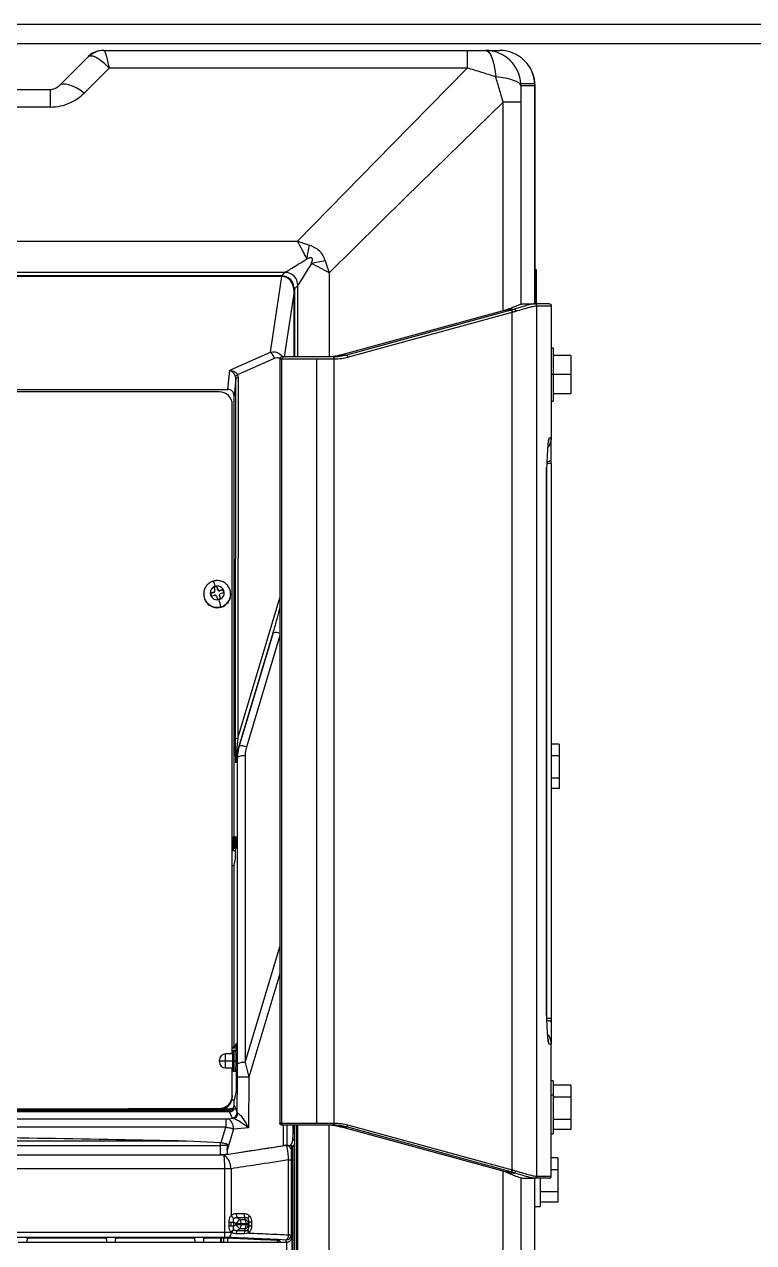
# Model space of a CAD drawing. Header units: millimetres. Extents: x 126 to 938, y 244 to 707.
# Drawn here: x 792.42 to 801.32, y 274.06 to 288.93 of the extents above; entities that cross this region are included whole.
import ezdxf

# ---------------------------------------------------------------- set-up
doc = ezdxf.new("R2010")
doc.units = ezdxf.units.MM

msp = doc.modelspace()

# ---------------------------------------------------------------- linework, layer by layer
at = {"color": 7, "linetype": 'Continuous', "lineweight": 25}
for p, q in [((854.1, 288.925), (762.66, 288.925)), ((828.692, 288.687), (787.703, 288.687)), ((792.846, 288.176), (793.2, 288.53)), ((793.217, 288.539), (793.2, 288.53)), ((793.389, 288.608), (793.392, 288.608)), ((793.392, 288.608), (797.828, 288.608)), ((797.828, 288.608), (797.828, 288.392)), ((797.828, 288.608), (798.053, 288.608)), ((798.053, 288.608), (798.223, 288.608)), ((793.457, 288.392), (793.152, 288.087)), ((797.828, 288.392), (793.457, 288.392)), ((798.654, 288.199), (798.483, 288.199)), ((798.655, 288.176), (798.484, 288.176)), ((798.655, 288.176), (798.654, 288.199)), ((798.655, 285.516), (798.655, 288.176)), ((798.655, 285.516), (798.655, 288.176)), ((798.655, 288.176), (798.655, 288.176)), ((798.655, 288.174), (798.657, 288.174)), ((798.657, 285.516), (798.657, 288.174)), ((782.349, 288.131), (792.739, 288.131)), ((792.739, 288.131), (792.739, 287.916)), ((792.739, 287.916), (782.349, 287.916)), ((798.482, 287.978), (798.267, 287.978)), ((798.267, 285.432), (798.267, 287.978)), ((798.482, 287.978), (798.482, 285.51)), ((779.331, 286.279), (795.757, 286.279)), ((795.757, 286.279), (795.903, 286.232)), ((796.094, 286.04), (796.142, 285.895)), ((795.603, 285.899), (779.485, 285.899)), ((795.566, 285.849), (779.522, 285.849)), ((795.56, 285.856), (779.527, 285.856)), ((795.426, 284.925), (795.566, 285.849)), ((795.56, 285.856), (795.603, 285.899)), ((795.703, 285.746), (795.67, 285.801)), ((796.142, 285.895), (796.142, 284.869)), ((798.657, 285.936), (798.669, 285.936)), ((798.669, 285.936), (798.669, 285.516)), ((795.717, 285.668), (795.596, 284.869)), ((795.717, 285.668), (795.703, 285.746)), ((795.717, 285.668), (795.719, 285.668)), ((795.717, 284.869), (795.717, 285.668)), ((795.762, 285.741), (795.719, 285.698)), ((795.719, 285.698), (795.719, 284.869)), ((795.762, 284.869), (795.762, 285.741)), ((798.513, 285.516), (798.65, 285.516)), ((798.654, 285.516), (798.65, 285.516)), ((798.828, 285.516), (798.654, 285.516)), ((798.296, 285.44), (796.283, 284.891)), ((798.361, 285.439), (796.354, 284.891)), ((796.369, 284.865), (798.379, 285.414)), ((798.296, 285.44), (798.324, 285.451)), ((798.296, 285.44), (798.366, 285.44)), ((798.324, 285.451), (798.402, 285.451)), ((798.402, 285.451), (798.366, 285.44)), ((798.379, 274.951), (798.379, 285.414)), ((798.675, 285.491), (798.679, 285.491)), ((798.679, 274.874), (798.679, 285.491)), ((798.679, 285.491), (798.853, 285.491)), ((798.853, 285.491), (798.853, 283.887)), ((794.931, 284.705), (795.426, 284.925)), ((798.879, 284.976), (798.853, 284.976)), ((798.879, 284.976), (798.879, 284.652)), ((795.474, 284.85), (795.025, 284.65)), ((795.542, 284.843), (795.567, 284.843)), ((795.542, 284.843), (795.542, 275.522)), ((795.592, 284.869), (795.563, 284.869)), ((795.567, 275.522), (795.567, 284.843)), ((795.567, 284.843), (795.991, 284.843)), ((796.191, 284.869), (795.592, 284.869)), ((795.991, 284.843), (796.204, 284.843)), ((795.991, 275.522), (795.991, 284.843)), ((796.204, 275.522), (796.204, 284.843)), ((796.283, 284.891), (796.354, 284.891)), ((799.095, 284.887), (798.879, 284.887)), ((799.095, 284.887), (799.095, 284.652)), ((794.908, 284.471), (794.931, 284.705)), ((795.031, 284.612), (795.028, 280.217)), ((798.879, 284.652), (798.853, 284.652)), ((798.879, 284.652), (798.879, 284.328)), ((799.095, 284.652), (798.879, 284.652)), ((799.095, 284.652), (799.095, 284.417)), ((786.136, 284.471), (794.908, 284.471)), ((795.003, 284.603), (794.983, 284.393)), ((795, 280.208), (795.003, 284.603)), ((794.802, 284.443), (786.242, 284.443)), ((794.983, 279.014), (794.983, 284.393)), ((798.853, 284.328), (798.879, 284.328)), ((799.095, 284.417), (798.879, 284.417)), ((794.961, 276.366), (794.961, 284.287)), ((798.853, 283.887), (798.826, 283.877)), ((798.853, 283.887), (798.853, 283.887)), ((798.853, 283.611), (798.853, 283.879)), ((798.853, 283.566), (798.804, 283.566)), ((798.853, 283.566), (798.853, 283.611)), ((798.853, 283.566), (798.853, 276.798)), ((798.798, 276.847), (798.798, 283.518)), ((798.799, 276.844), (798.799, 283.521)), ((794.611, 281.976), (794.611, 281.98)), ((794.611, 281.976), (794.611, 281.971)), ((794.734, 281.997), (794.695, 281.986)), ((794.695, 281.986), (794.706, 281.95)), ((794.734, 281.993), (794.697, 281.982)), ((794.706, 281.95), (794.745, 281.961)), ((794.734, 281.993), (794.734, 281.997)), ((794.772, 282.07), (794.736, 282.059)), ((794.736, 282.059), (794.747, 282.021)), ((794.772, 282.065), (794.737, 282.055)), ((794.748, 282.011), (794.748, 282.015)), ((794.769, 281.949), (794.78, 281.91)), ((794.784, 282.031), (794.772, 282.07)), ((794.772, 282.065), (794.772, 282.07)), ((794.784, 282.027), (794.772, 282.065)), ((794.784, 282.027), (794.784, 282.031)), ((794.805, 281.964), (794.805, 281.96)), ((794.817, 281.921), (794.805, 281.959)), ((794.805, 281.955), (794.805, 281.959)), ((794.816, 281.92), (794.805, 281.955)), ((794.847, 282.03), (794.808, 282.018)), ((794.847, 282.025), (794.808, 282.014)), ((794.808, 282.014), (794.808, 282.018)), ((794.818, 281.982), (794.857, 281.994)), ((794.857, 281.994), (794.847, 282.03)), ((794.847, 282.025), (794.847, 282.03)), ((794.856, 281.993), (794.847, 282.025)), ((794.941, 281.971), (794.941, 281.976)), ((794.941, 281.976), (794.941, 281.972)), ((794.78, 281.91), (794.817, 281.921)), ((794.823, 281.82), (794.823, 281.815)), ((795.028, 280.217), (795.542, 281.931)), ((795.46, 281.504), (795.025, 280.054)), ((795.045, 280.12), (795.46, 281.504)), ((795.542, 281.47), (795.134, 280.109)), ((795.028, 280.217), (795.012, 280.063)), ((795.012, 280.063), (795.005, 279.917)), ((795.025, 280.054), (795.045, 280.12)), ((795.026, 279.987), (795.045, 280.12)), ((795.118, 280.002), (795.118, 276.26)), ((798.949, 280.145), (798.853, 280.145)), ((798.949, 280), (798.853, 280)), ((798.949, 280.145), (798.949, 280)), ((798.949, 280), (798.949, 279.729)), ((795.026, 279.987), (795.005, 279.917)), ((795.026, 276.245), (795.026, 279.987)), ((798.949, 279.729), (798.853, 279.729)), ((798.949, 279.729), (798.949, 279.603)), ((798.949, 279.603), (798.853, 279.603)), ((794.969, 278.969), (794.961, 278.969)), ((794.975, 279.012), (794.969, 278.998)), ((794.969, 278.998), (794.969, 278.848)), ((794.975, 278.874), (794.975, 279.012)), ((794.988, 279.014), (794.988, 278.877)), ((794.994, 279.014), (794.988, 279.014)), ((794.994, 278.877), (794.994, 279.014)), ((795.007, 279.015), (795.007, 278.879)), ((794.961, 278.958), (794.969, 278.958)), ((794.961, 278.957), (794.969, 278.957)), ((794.975, 278.874), (794.969, 278.848)), ((794.969, 278.848), (795, 278.848)), ((794.988, 278.877), (794.994, 278.877)), ((795, 278.848), (795.007, 278.879)), ((795, 278.748), (795, 278.848)), ((794.961, 278.663), (794.983, 278.663)), ((794.983, 278.663), (795, 278.748)), ((794.983, 276.446), (794.983, 278.663)), ((795.118, 276.26), (795.542, 277.673)), ((795.542, 277.341), (795.164, 276.082)), ((798.853, 276.798), (798.804, 276.798)), ((798.853, 276.798), (798.853, 276.754)), ((798.853, 276.754), (798.853, 276.486)), ((794.983, 276.446), (794.961, 276.446)), ((794.961, 276.441), (795.014, 276.441)), ((794.961, 276.441), (795.014, 276.441)), ((795.014, 276.498), (794.983, 276.446)), ((795.014, 276.418), (795.014, 276.498)), ((798.853, 276.477), (798.826, 276.488)), ((798.853, 276.478), (798.853, 276.477)), ((798.853, 274.874), (798.853, 276.477)), ((794.804, 276.28), (794.804, 276.29)), ((794.968, 276.366), (794.88, 276.366)), ((794.88, 276.28), (794.88, 276.366)), ((794.967, 276.365), (794.967, 276.393)), ((795.009, 276.407), (794.979, 276.407)), ((794.981, 276.302), (794.981, 276.28)), ((795.008, 276.28), (795.008, 276.302)), ((795.014, 276.418), (795.015, 276.417)), ((794.804, 276.28), (794.88, 276.28)), ((794.804, 276.271), (794.804, 276.28)), ((794.88, 276.28), (794.968, 276.28)), ((794.88, 276.195), (794.88, 276.28)), ((794.88, 276.195), (794.967, 276.195)), ((794.961, 275.857), (794.961, 276.195)), ((794.967, 276.168), (794.967, 276.196)), ((794.979, 276.155), (794.98, 276.154)), ((794.979, 276.153), (795.008, 276.153)), ((794.981, 276.28), (795.008, 276.28)), ((795.003, 276.154), (795.003, 276.154)), ((795.014, 275.935), (795.014, 276.143)), ((795.118, 276.26), (795.164, 276.082)), ((795.021, 275.649), (795.025, 276.083)), ((795.164, 276.082), (795.158, 275.462)), ((798.879, 276.036), (798.853, 276.036)), ((798.879, 276.036), (798.879, 275.862)), ((794.961, 275.857), (794.961, 275.839)), ((795.014, 275.935), (794.983, 275.801)), ((798.879, 275.862), (798.853, 275.862)), ((799.095, 275.984), (798.879, 275.984)), ((798.879, 275.862), (798.879, 275.389)), ((799.095, 275.838), (798.879, 275.838)), ((799.095, 275.984), (799.095, 275.838)), ((799.095, 275.838), (799.095, 275.567)), ((786.116, 275.695), (794.928, 275.695)), ((793.697, 275.701), (794.802, 275.701)), ((793.697, 275.695), (793.697, 275.701)), ((794.802, 275.695), (794.802, 275.701)), ((794.928, 275.695), (794.928, 275.676)), ((794.983, 275.801), (794.956, 275.801)), ((794.983, 275.74), (794.983, 275.801)), ((794.983, 275.74), (795.021, 275.649)), ((786.08, 275.574), (794.881, 275.574)), ((794.928, 275.676), (786.116, 275.676)), ((794.928, 275.658), (786.116, 275.658)), ((794.881, 275.574), (794.881, 275.47)), ((794.91, 275.575), (794.972, 275.58)), ((794.934, 275.677), (794.928, 275.676)), ((794.928, 275.658), (794.928, 275.676)), ((794.958, 275.586), (794.928, 275.658)), ((795.021, 275.649), (795.03, 275.642)), ((799.095, 275.567), (798.879, 275.567)), ((799.095, 275.567), (799.095, 275.442)), ((794.881, 275.47), (785.926, 275.47)), ((794.825, 275.284), (794.881, 275.47)), ((794.974, 275.449), (794.897, 275.191)), ((795.158, 275.462), (794.974, 275.449)), ((795.542, 275.522), (795.567, 275.522)), ((795.592, 275.496), (795.563, 275.496)), ((795.567, 275.522), (795.991, 275.522)), ((795.586, 275.247), (795.586, 275.496)), ((796.191, 275.496), (795.592, 275.496)), ((795.625, 275.496), (795.625, 275.25)), ((795.701, 275.325), (795.716, 275.496)), ((795.701, 275.496), (795.701, 275.325)), ((795.722, 275.496), (795.722, 257.067)), ((795.722, 275.496), (795.722, 257.067)), ((795.725, 257.067), (795.725, 275.496)), ((795.744, 275.496), (795.744, 257.067)), ((795.749, 275.496), (795.749, 257.067)), ((795.749, 275.496), (795.749, 257.067)), ((795.76, 257.067), (795.76, 275.496)), ((795.991, 275.522), (796.204, 275.522)), ((796.14, 275.496), (796.14, 257.067)), ((796.283, 275.474), (796.354, 275.474)), ((798.296, 274.925), (796.283, 275.474)), ((798.361, 274.926), (796.354, 275.474)), ((796.369, 275.5), (798.379, 274.951)), ((799.095, 275.442), (798.879, 275.442)), ((794.406, 275.307), (794.818, 275.286)), ((794.818, 275.286), (794.825, 275.284)), ((794.819, 275.135), (794.819, 275.246)), ((795.722, 275.269), (795.705, 275.241)), ((798.853, 275.389), (798.879, 275.389)), ((787.544, 275.135), (794.819, 275.135)), ((794.897, 275.191), (794.897, 275.14)), ((795.697, 275.241), (795.697, 269.534)), ((795.722, 275.242), (795.705, 275.241)), ((795.719, 257.067), (795.719, 275.242)), ((798.936, 275.099), (798.853, 275.099)), ((798.936, 275.099), (798.936, 274.953)), ((794.869, 274.19), (794.869, 274.965)), ((794.946, 274.965), (794.869, 274.965)), ((794.946, 274.965), (794.946, 274.394)), ((795.649, 274.158), (795.649, 275.072)), ((795.649, 275.072), (795.681, 275.072)), ((795.681, 275.072), (795.681, 274.158)), ((798.936, 274.953), (798.853, 274.953)), ((798.936, 274.953), (798.936, 274.682)), ((798.267, 257.067), (798.267, 274.933)), ((798.296, 274.925), (798.366, 274.925)), ((798.296, 274.925), (798.324, 274.914)), ((798.324, 274.914), (798.402, 274.914)), ((798.402, 274.914), (798.366, 274.925)), ((798.482, 274.855), (798.482, 257.067)), ((798.513, 274.848), (798.65, 274.848)), ((798.654, 274.848), (798.65, 274.848)), ((798.828, 274.848), (798.654, 274.848)), ((798.655, 257.067), (798.655, 274.848)), ((798.655, 257.067), (798.655, 274.848)), ((798.675, 274.874), (798.679, 274.874)), ((798.679, 274.874), (798.853, 274.874)), ((798.72, 274.848), (798.72, 274.504)), ((798.936, 274.682), (798.72, 274.682)), ((798.936, 274.682), (798.936, 274.557)), ((798.655, 274.504), (798.72, 274.504)), ((798.936, 274.557), (798.72, 274.557)), ((795.008, 274.419), (795.104, 274.419)), ((795.023, 274.366), (795.056, 274.346)), ((795.118, 274.366), (795.023, 274.366)), ((795.116, 274.346), (795.118, 274.366)), ((794.922, 274.264), (794.922, 274.314)), ((794.922, 274.314), (794.945, 274.314)), ((794.945, 274.264), (794.922, 274.264)), ((794.945, 274.314), (794.945, 274.264)), ((794.945, 274.314), (794.974, 274.314)), ((794.974, 274.264), (794.945, 274.264)), ((795.01, 274.292), (794.974, 274.314)), ((794.974, 274.314), (794.974, 274.264)), ((794.974, 274.264), (795.01, 274.286)), ((795.01, 274.286), (795.01, 274.292)), ((795.07, 274.292), (795.01, 274.292)), ((795.01, 274.286), (795.07, 274.286)), ((795.056, 274.233), (795.019, 274.211)), ((795.056, 274.346), (795.116, 274.346)), ((795.116, 274.233), (795.056, 274.233)), ((795.07, 274.292), (795.07, 274.286)), ((795.13, 274.292), (795.07, 274.292)), ((795.07, 274.286), (795.13, 274.286)), ((795.118, 274.211), (795.116, 274.233)), ((795.13, 274.286), (795.13, 274.292)), ((795.162, 274.292), (795.13, 274.292)), ((795.13, 274.286), (795.162, 274.286)), ((795.164, 274.313), (795.162, 274.292)), ((795.162, 274.292), (795.162, 274.286)), ((795.162, 274.286), (795.164, 274.266)), ((795.164, 274.266), (795.164, 274.313)), ((795.196, 274.313), (795.164, 274.313)), ((795.196, 274.266), (795.164, 274.266)), ((795.196, 274.313), (795.196, 274.266)), ((792.347, 274.068), (792.452, 274.068)), ((792.452, 274.068), (793.426, 274.068)), ((793.409, 274.117), (792.47, 274.117)), ((793.426, 274.068), (793.53, 274.068)), ((793.53, 274.068), (794.504, 274.068)), ((794.487, 274.117), (793.548, 274.117)), ((794.504, 274.068), (794.607, 274.068)), ((794.607, 274.068), (795.544, 274.068)), ((794.899, 274.117), (794.625, 274.117)), ((794.818, 274.117), (794.818, 274.068)), ((794.825, 274.117), (794.825, 274.068)), ((794.858, 274.068), (794.858, 274.117)), ((794.902, 274.117), (794.902, 274.068)), ((795.161, 274.18), (795.105, 274.17)), ((795.511, 274.068), (795.511, 274.09)), ((795.544, 274.068), (795.623, 274.068)), ((795.628, 273.89), (795.628, 274.069)), ((795.649, 274.158), (795.681, 274.158)), ((795.687, 274.126), (795.687, 273.89))]:
    msp.add_line(p, q, dxfattribs=at)
at = {"color": 7, "linetype": 'Continuous', "lineweight": 25, "flags": 128}
for points in [[(798.053, 288.608), (798.073, 288.602), (798.094, 288.585), (798.113, 288.556), (798.13, 288.517), (798.146, 288.47), (798.159, 288.414), (798.169, 288.352), (798.176, 288.285)], [(795.757, 286.279), (796.917, 287.462), (797.828, 288.392)], [(793.152, 288.087), (793.103, 288.121), (793.055, 288.15), (793.009, 288.172), (792.966, 288.188), (792.928, 288.196), (792.895, 288.197), (792.867, 288.19), (792.846, 288.176)], [(798.484, 288.176), (798.475, 288.194), (798.457, 288.211), (798.429, 288.227), (798.392, 288.242), (798.347, 288.256), (798.295, 288.268), (798.238, 288.277), (798.176, 288.285)], [(798.267, 287.978), (797.077, 286.811), (796.142, 285.895)], [(795.926, 286.009), (795.864, 285.908), (795.813, 285.824), (795.777, 285.766), (795.767, 285.75), (795.762, 285.741)], [(796.191, 284.869), (796.193, 284.868), (796.196, 284.867), (796.198, 284.864), (796.2, 284.861), (796.201, 284.857), (796.203, 284.853), (796.203, 284.848), (796.204, 284.843)], [(798.826, 283.877), (798.822, 283.832), (798.821, 283.824)], [(794.805, 281.955), (794.805, 281.958), (794.805, 281.96)], [(798.826, 276.488), (798.822, 276.533), (798.821, 276.54)], [(796.191, 275.496), (796.193, 275.497), (796.196, 275.498), (796.198, 275.5), (796.2, 275.504), (796.201, 275.507), (796.203, 275.512), (796.203, 275.517), (796.204, 275.522)], [(787.544, 275.307), (789.833, 275.307), (792.12, 275.307), (794.406, 275.307)], [(794.819, 275.246), (792.396, 275.246), (789.97, 275.246), (787.544, 275.246)], [(787.544, 275.135), (789.594, 275.135), (791.643, 275.135), (793.253, 275.135), (794.861, 275.135)], [(795.685, 275.243), (795.684, 275.213), (795.682, 275.19)], [(794.869, 274.965), (792.43, 274.965), (789.988, 274.965), (787.544, 274.965)], [(787.544, 274.19), (789.987, 274.19), (792.43, 274.19), (794.869, 274.19)], [(794.865, 274.127), (792.427, 274.127), (789.986, 274.127), (787.544, 274.127)], [(793.421, 274.116), (793.424, 274.089), (793.426, 274.068)], [(795.681, 274.158), (795.684, 274.141), (795.687, 274.126)]]:
    msp.add_lwpolyline(points, dxfattribs=at)
at = {"color": 7, "linetype": 'Continuous', "lineweight": 25}
for centre, radius, start, end in [((793.389, 288.341), 0.267, 90.001, 134.9984), ((793.392, 288.351), 0.256, 90.1074, 133.0655), ((798.052, 288.176), 0.431, 2.9575, 89.9636), ((798.225, 288.174), 0.432, 359.9987, 45.9679), ((798.062, 288.176), 0.422, 359.9614, 3.03), ((792.806, 286.732), 3.137, 347.706, 350.8367), ((796.593, 282.948), 3.132, 99.1622, 102.2975), ((795.602, 285.74), 0.16, 0.5113, 89.4897), ((798.65, 285.491), 0.0253, 359.7608, 89.7734), ((798.654, 285.491), 0.0254, 359.9633, 89.9492), ((795.362, 284.831), 0.114, 9.6278, 56.0518), ((795.592, 284.843), 0.0253, 90.0966, 180.119), ((795.046, 284.606), 0.0487, 114.8698, 157.568), ((795.029, 284.568), 0.0432, 88.298, 127.1452), ((794.803, 284.285), 0.158, 0.4404, 90.4364), ((798.806, 283.66), 0.0682, 268.8292, 314.0663), ((794.482, 282.011), 0.277, 12.7015, 26.3475), ((794.776, 281.978), 0.164, 180.5177, 286.7537), ((794.776, 281.973), 0.164, 180.5177, 286.7537), ((794.776, 281.99), 0.0852, 106.0792, 287.2676), ((794.729, 282.015), 0.0187, 285.7479, 16.3821), ((794.729, 282.011), 0.0188, 285.9161, 359.673), ((794.751, 281.943), 0.0191, 17.1367, 106.4677), ((794.777, 281.99), 0.0852, 286.0803, 107.2666), ((794.802, 282.037), 0.0191, 197.1147, 286.4897), ((794.802, 282.032), 0.0191, 197.1147, 286.4897), ((794.823, 281.964), 0.0187, 105.7352, 196.3948), ((794.779, 281.977), 0.163, 285.8535, 358.2351), ((794.779, 281.972), 0.163, 285.8457, 359.7457), ((794.164, 281.7), 0.669, 10.3068, 18.0858), ((795.488, 281.373), 0.134, 66.3984, 101.7278), ((795.026, 280.174), 0.0432, 88.2809, 127.1623), ((795.024, 280.043), 0.0239, 121.0518, 168.2468), ((795.007, 280.041), 0.0225, 33.6785, 75.8995), ((795.097, 279.841), 0.162, 82.635, 116.0803), ((795.073, 279.98), 0.143, 65.0544, 101.412), ((798.803, 276.696), 0.0764, 48.5613, 88.3336), ((794.88, 276.29), 0.0762, 90.0017, 179.9938), ((794.978, 276.282), 0.0209, 81.7204, 117.6489), ((795.011, 276.325), 0.0224, 262.67, 296.0625), ((794.88, 276.271), 0.0762, 180.0062, 269.9983), ((795.097, 276.099), 0.162, 82.635, 116.0803), ((795.046, 268.079), 8.004, 89.1575, 90.1512), ((794.803, 275.858), 0.158, 269.5631, 359.559), ((794.804, 275.84), 0.156, 291.9276, 359.7653), ((794.844, 275.462), 0.131, 354.3147, 59.7712), ((795.12, 275.706), 0.188, 188.9382, 194.4457), ((794.958, 275.65), 0.0637, 270.2374, 358.908), ((794.965, 275.643), 0.0643, 275.8921, 358.6573), ((795.592, 275.521), 0.0253, 179.8811, 269.8967), ((795.733, 275.499), 0.017, 189.002, 227.5272), ((794.077, 275.248), 0.742, 359.8647, 2.8897), ((795.62, 275.188), 0.0625, 1.5803, 89.6345), ((795.724, 275.331), 0.0235, 193.8838, 265.2307), ((793.755, 274.992), 1.114, 358.5851, 7.3541), ((794.722, 274.959), 0.224, 1.4544, 51.7961), ((798.65, 274.874), 0.0253, 270.2199, 0.2458), ((798.654, 274.874), 0.0254, 270.0442, 0.0433), ((795.074, 274.49), 0.16, 216.9122, 235.3092), ((795.099, 274.415), 0.091, 177.5279, 212.8428), ((795.194, 274.415), 0.091, 177.5365, 212.8462), ((795.219, 274.341), 0.0693, 135.1236, 166.7865), ((795.076, 274.074), 0.177, 122.8607, 139.1523), ((795.067, 274.089), 0.155, 122.732, 141.0266), ((795.087, 274.166), 0.0808, 146.6109, 175.8763), ((795.117, 274.246), 0.118, 121.6615, 156.5513), ((795.117, 274.333), 0.118, 203.4487, 238.3385), ((794.979, 274.296), 0.091, 357.5372, 32.8439), ((794.979, 274.282), 0.091, 327.1561, 2.4628), ((795.187, 274.166), 0.0828, 146.7066, 177.0516), ((795.04, 274.296), 0.091, 357.5286, 32.8405), ((795.103, 274.288), 0.0592, 4.391, 77.3889), ((795.04, 274.282), 0.091, 327.1595, 2.4714), ((795.103, 274.291), 0.0592, 282.6111, 355.609), ((795.22, 274.222), 0.0725, 183.7406, 215.9895), ((795.219, 274.238), 0.0693, 193.2135, 224.8764), ((794.591, 274.176), 0.279, 349.8204, 2.8582), ((794.885, 274.18), 0.0616, 299.0771, 6.5561), ((795.586, 274.15), 0.0631, 299.6491, 7.6665), ((795.617, 274.159), 0.0635, 270.3776, 359.8009)]:
    msp.add_arc(centre, radius, start, end, dxfattribs=at)
for points, knots in [([(793.283, 288.584), (793.277, 288.582), (793.246, 288.572), (793.222, 288.55), (793.203, 288.532)], [0, 0, 0, 0, 0.217636, 1, 1, 1, 1]), ([(793.457, 288.392), (793.434, 288.415), (793.391, 288.459), (793.325, 288.507), (793.268, 288.54), (793.232, 288.539), (793.217, 288.539)], [0, 0, 0, 0, 0.337344, 0.629605, 0.851032, 1, 1, 1, 1]), ([(793.392, 288.608), (793.396, 288.603), (793.41, 288.587), (793.421, 288.541), (793.44, 288.475), (793.451, 288.421), (793.457, 288.392)], [0, 0, 0, 0, 0.081054, 0.285268, 0.603775, 1, 1, 1, 1]), ([(798.654, 288.199), (798.646, 288.251), (798.634, 288.332), (798.578, 288.427), (798.532, 288.479), (798.491, 288.516), (798.457, 288.54), (798.419, 288.562), (798.371, 288.583), (798.306, 288.603), (798.253, 288.606), (798.223, 288.608)], [0, 0, 0, 0, 0.241675, 0.36856, 0.49915, 0.559027, 0.622293, 0.688968, 0.759032, 0.859656, 1, 1, 1, 1]), ([(798.176, 288.285), (798.119, 288.303), (798.004, 288.342), (797.887, 288.375), (797.828, 288.392)], [0, 0, 0, 0, 0.4894094, 1, 1, 1, 1]), ([(792.739, 288.131), (792.744, 288.132), (792.753, 288.132), (792.773, 288.135), (792.807, 288.145), (792.831, 288.164), (792.846, 288.176)], [0, 0, 0, 0, 0.123958, 0.248389, 0.501339, 1, 1, 1, 1]), ([(798.267, 287.978), (798.252, 288.03), (798.223, 288.133), (798.191, 288.235), (798.176, 288.285)], [0, 0, 0, 0, 0.510479, 1, 1, 1, 1]), ([(798.484, 288.176), (798.483, 288.139), (798.482, 288.073), (798.482, 288.007), (798.482, 287.978)], [0, 0, 0, 0, 0.555001, 1, 1, 1, 1]), ([(792.739, 287.916), (792.781, 287.918), (792.867, 287.924), (792.981, 287.964), (793.077, 288.019), (793.127, 288.064), (793.152, 288.087)], [0, 0, 0, 0, 0.277605, 0.560577, 0.782389, 1, 1, 1, 1]), ([(795.871, 286.064), (795.852, 286.101), (795.816, 286.173), (795.776, 286.244), (795.757, 286.279)], [0, 0, 0, 0, 0.506999, 1, 1, 1, 1]), ([(795.903, 286.232), (795.924, 286.224), (795.968, 286.207), (796.026, 286.164), (796.069, 286.106), (796.086, 286.062), (796.094, 286.04)], [0, 0, 0, 0, 0.243756, 0.499161, 0.754996, 1, 1, 1, 1]), ([(795.603, 285.899), (795.606, 285.901), (795.615, 285.906), (795.642, 285.923), (795.695, 285.956), (795.776, 286.005), (795.837, 286.043), (795.871, 286.064)], [0, 0, 0, 0, 0.03293, 0.094964, 0.309947, 0.6258, 1, 1, 1, 1]), ([(795.926, 286.009), (795.931, 286.021), (795.938, 286.038), (795.94, 286.059), (795.938, 286.067), (795.934, 286.072), (795.93, 286.075), (795.921, 286.078), (795.9, 286.076), (795.883, 286.069), (795.871, 286.064)], [0, 0, 0, 0, 0.304339, 0.415399, 0.460119, 0.500515, 0.540722, 0.585354, 0.696939, 1, 1, 1, 1]), ([(796.142, 285.895), (796.107, 285.914), (796.036, 285.954), (795.963, 285.99), (795.926, 286.009)], [0, 0, 0, 0, 0.493048, 1, 1, 1, 1]), ([(795.719, 285.698), (795.716, 285.721), (795.71, 285.767), (795.667, 285.82), (795.614, 285.851), (795.578, 285.855), (795.56, 285.856)], [0, 0, 0, 0, 0.270606, 0.562321, 0.789389, 1, 1, 1, 1]), ([(795.623, 285.837), (795.614, 285.84), (795.595, 285.848), (795.576, 285.849), (795.566, 285.849)], [0, 0, 0, 0, 0.501928, 1, 1, 1, 1]), ([(795.67, 285.801), (795.663, 285.808), (795.649, 285.823), (795.631, 285.832), (795.623, 285.837)], [0, 0, 0, 0, 0.513816, 1, 1, 1, 1]), ([(798.324, 285.451), (798.347, 285.46), (798.389, 285.477), (798.444, 285.498), (798.484, 285.512), (798.505, 285.515), (798.513, 285.516)], [0, 0, 0, 0, 0.3762127, 0.6756657, 0.8888673, 1, 1, 1, 1]), ([(798.65, 285.516), (798.641, 285.515), (798.613, 285.512), (798.561, 285.498), (798.488, 285.477), (798.433, 285.46), (798.402, 285.451)], [0, 0, 0, 0, 0.112355, 0.325368, 0.626395, 1, 1, 1, 1]), ([(798.828, 285.516), (798.831, 285.516), (798.839, 285.515), (798.847, 285.508), (798.852, 285.5), (798.853, 285.494), (798.853, 285.491)], [0, 0, 0, 0, 0.270209, 0.562422, 0.789738, 1, 1, 1, 1]), ([(798.366, 285.44), (798.365, 285.44), (798.363, 285.439), (798.362, 285.439), (798.361, 285.439)], [0, 0, 0, 0, 0.5585743, 1, 1, 1, 1]), ([(798.361, 285.439), (798.363, 285.438), (798.367, 285.437), (798.372, 285.431), (798.376, 285.423), (798.378, 285.417), (798.379, 285.414)], [0, 0, 0, 0, 0.173784, 0.40676, 0.691661, 1, 1, 1, 1]), ([(798.366, 285.44), (798.368, 285.44), (798.371, 285.439), (798.374, 285.436), (798.377, 285.433), (798.379, 285.429), (798.382, 285.423), (798.383, 285.418), (798.384, 285.415)], [0, 0, 0, 0, 0.166705, 0.278373, 0.408845, 0.55353, 0.705467, 1, 1, 1, 1]), ([(798.379, 285.414), (798.38, 285.414), (798.381, 285.415), (798.383, 285.415), (798.384, 285.415)], [0, 0, 0, 0, 0.560207, 1, 1, 1, 1]), ([(798.384, 285.415), (798.391, 285.417), (798.404, 285.421), (798.417, 285.425), (798.422, 285.426)], [0, 0, 0, 0, 0.565468, 1, 1, 1, 1]), ([(798.402, 285.451), (798.404, 285.451), (798.408, 285.45), (798.411, 285.447), (798.414, 285.444), (798.417, 285.44), (798.42, 285.434), (798.421, 285.429), (798.422, 285.426)], [0, 0, 0, 0, 0.1782403, 0.2929114, 0.4238123, 0.5668186, 0.7152022, 1, 1, 1, 1]), ([(798.422, 285.426), (798.453, 285.436), (798.51, 285.453), (798.584, 285.473), (798.637, 285.487), (798.666, 285.49), (798.675, 285.491)], [0, 0, 0, 0, 0.372929, 0.674607, 0.88747, 1, 1, 1, 1]), ([(795.426, 284.925), (795.445, 284.928), (795.475, 284.932), (795.514, 284.922), (795.539, 284.908), (795.559, 284.892), (795.567, 284.878), (795.571, 284.872)], [0, 0, 0, 0, 0.3574515, 0.5418805, 0.7103692, 0.8801004, 1, 1, 1, 1]), ([(795.542, 284.847), (795.54, 284.849), (795.53, 284.857), (795.504, 284.86), (795.485, 284.853), (795.474, 284.85)], [0, 0, 0, 0, 0.120399, 0.537003, 1, 1, 1, 1]), ([(795.563, 284.869), (795.557, 284.867), (795.55, 284.865), (795.545, 284.857), (795.543, 284.853), (795.542, 284.848), (795.542, 284.845), (795.542, 284.843)], [0, 0, 0, 0, 0.464511, 0.600352, 0.737451, 0.871845, 1, 1, 1, 1]), ([(796.283, 284.891), (796.274, 284.889), (796.258, 284.886), (796.235, 284.878), (796.213, 284.876), (796.187, 284.872), (796.156, 284.869), (796.132, 284.869), (796.12, 284.869)], [0, 0, 0, 0, 0.157413, 0.310238, 0.423907, 0.571279, 0.779308, 1, 1, 1, 1]), ([(796.354, 284.891), (796.335, 284.886), (796.299, 284.877), (796.244, 284.87), (796.209, 284.869), (796.191, 284.869)], [0, 0, 0, 0, 0.351273, 0.677794, 1, 1, 1, 1]), ([(796.204, 284.843), (796.235, 284.845), (796.278, 284.847), (796.333, 284.856), (796.357, 284.862), (796.369, 284.865)], [0, 0, 0, 0, 0.559144, 0.779234, 1, 1, 1, 1]), ([(796.354, 284.891), (796.355, 284.89), (796.358, 284.889), (796.361, 284.886), (796.364, 284.882), (796.366, 284.877), (796.368, 284.871), (796.369, 284.867), (796.369, 284.865)], [0, 0, 0, 0, 0.166381, 0.2743693, 0.4020792, 0.6380957, 0.804034, 1, 1, 1, 1]), ([(794.931, 284.705), (794.941, 284.704), (794.962, 284.701), (794.99, 284.689), (795.013, 284.672), (795.022, 284.657), (795.025, 284.65)], [0, 0, 0, 0, 0.270949, 0.54511, 0.793534, 1, 1, 1, 1]), ([(795.001, 284.625), (794.998, 284.633), (794.992, 284.65), (794.975, 284.672), (794.955, 284.692), (794.938, 284.701), (794.931, 284.705)], [0, 0, 0, 0, 0.229233, 0.491821, 0.758978, 1, 1, 1, 1]), ([(795.003, 284.603), (795.003, 284.607), (795.003, 284.614), (795.002, 284.621), (795.001, 284.625)], [0, 0, 0, 0, 0.531372, 1, 1, 1, 1]), ([(795.025, 284.65), (795.027, 284.643), (795.03, 284.631), (795.031, 284.618), (795.031, 284.612)], [0, 0, 0, 0, 0.544997, 1, 1, 1, 1]), ([(794.983, 284.393), (794.981, 284.404), (794.979, 284.427), (794.959, 284.453), (794.933, 284.469), (794.916, 284.47), (794.908, 284.471)], [0, 0, 0, 0, 0.2766615, 0.5694785, 0.7934739, 1, 1, 1, 1]), ([(798.826, 283.877), (798.824, 283.87), (798.816, 283.848), (798.814, 283.801), (798.807, 283.726), (798.803, 283.629), (798.8, 283.556), (798.798, 283.518)], [0, 0, 0, 0, 0.056365, 0.193698, 0.392407, 0.681198, 1, 1, 1, 1]), ([(798.853, 283.887), (798.851, 283.853), (798.848, 283.806), (798.819, 283.77), (798.81, 283.76)], [0, 0, 0, 0, 0.714893, 1, 1, 1, 1]), ([(794.73, 282.133), (794.719, 282.129), (794.691, 282.119), (794.654, 282.09), (794.626, 282.048), (794.611, 282.009), (794.613, 281.986), (794.613, 281.98)], [0, 0, 0, 0, 0.174122, 0.421681, 0.6693, 0.91608, 1, 1, 1, 1]), ([(794.94, 281.972), (794.94, 281.983), (794.941, 282.011), (794.924, 282.054), (794.894, 282.095), (794.851, 282.125), (794.802, 282.141), (794.76, 282.141), (794.737, 282.135), (794.73, 282.133)], [0, 0, 0, 0, 0.108329, 0.272446, 0.436557, 0.600996, 0.765996, 0.931567, 1, 1, 1, 1]), ([(795.46, 281.504), (795.475, 281.553), (795.502, 281.646), (795.528, 281.747), (795.54, 281.8), (795.542, 281.807)], [0, 0, 0, 0, 0.484163, 0.930448, 1, 1, 1, 1]), ([(795.001, 280.048), (795.001, 280.074), (795, 280.128), (795, 280.181), (795, 280.208)], [0, 0, 0, 0, 0.498285, 1, 1, 1, 1]), ([(795.005, 279.917), (795.004, 279.94), (795.002, 279.984), (795.001, 280.027), (795.001, 280.048)], [0, 0, 0, 0, 0.530576, 1, 1, 1, 1]), ([(795.025, 280.054), (795.019, 280.031), (795.007, 279.986), (795.006, 279.94), (795.005, 279.917)], [0, 0, 0, 0, 0.509176, 1, 1, 1, 1]), ([(795.134, 280.109), (795.129, 280.09), (795.12, 280.054), (795.118, 280.018), (795.118, 280.002)], [0, 0, 0, 0, 0.560161, 1, 1, 1, 1]), ([(794.975, 279.012), (794.976, 279.013), (794.977, 279.013), (794.98, 279.013), (794.984, 279.014), (794.987, 279.014), (794.988, 279.014)], [0, 0, 0, 0, 0.113364, 0.391097, 0.689583, 1, 1, 1, 1]), ([(794.994, 279.014), (794.996, 279.014), (794.999, 279.014), (795.003, 279.014), (795.006, 279.014), (795.007, 279.015), (795.007, 279.015)], [0, 0, 0, 0, 0.394997, 0.745892, 0.923921, 1, 1, 1, 1]), ([(794.988, 278.877), (794.986, 278.877), (794.983, 278.877), (794.979, 278.876), (794.976, 278.875), (794.976, 278.874), (794.975, 278.874)], [0, 0, 0, 0, 0.3832023, 0.7266187, 0.9071632, 1, 1, 1, 1]), ([(795.007, 278.879), (795.007, 278.879), (795.005, 278.878), (795.002, 278.877), (794.998, 278.877), (794.996, 278.877), (794.994, 278.877)], [0, 0, 0, 0, 0.13131, 0.407675, 0.698716, 1, 1, 1, 1]), ([(798.802, 276.759), (798.802, 276.76), (798.802, 276.789), (798.8, 276.818), (798.798, 276.847)], [0, 0, 0, 0, 0.017489, 1, 1, 1, 1]), ([(798.826, 276.488), (798.824, 276.494), (798.816, 276.516), (798.814, 276.564), (798.807, 276.639), (798.803, 276.736), (798.8, 276.809), (798.798, 276.847)], [0, 0, 0, 0, 0.056372, 0.193704, 0.392404, 0.681192, 1, 1, 1, 1]), ([(798.853, 276.478), (798.851, 276.512), (798.848, 276.559), (798.819, 276.594), (798.81, 276.604)], [0, 0, 0, 0, 0.714886, 1, 1, 1, 1]), ([(794.969, 276.3), (794.969, 276.316), (794.97, 276.345), (794.964, 276.365), (794.971, 276.396), (794.967, 276.393), (794.967, 276.393)], [0, 0, 0, 0, 0.475762, 0.850652, 0.991674, 1, 1, 1, 1]), ([(794.968, 276.28), (794.968, 276.289), (794.968, 276.306), (794.969, 276.331), (794.965, 276.347), (794.971, 276.363), (794.967, 276.365), (794.967, 276.365)], [0, 0, 0, 0, 0.303621, 0.603615, 0.84479, 0.996542, 1, 1, 1, 1]), ([(794.98, 276.407), (794.979, 276.407), (794.978, 276.407), (794.975, 276.407), (794.973, 276.406), (794.97, 276.403), (794.968, 276.4), (794.967, 276.396), (794.967, 276.394)], [0, 0, 0, 0, 0.1085953, 0.2229173, 0.3416072, 0.4634433, 0.7187971, 1, 1, 1, 1]), ([(794.967, 276.168), (794.967, 276.174), (794.968, 276.193), (794.968, 276.224), (794.969, 276.262), (794.969, 276.288), (794.969, 276.3)], [0, 0, 0, 0, 0.137031, 0.427192, 0.716661, 1, 1, 1, 1]), ([(794.98, 276.407), (794.98, 276.407), (794.98, 276.409), (794.98, 276.393), (794.981, 276.387), (794.981, 276.366), (794.981, 276.339), (794.981, 276.318), (794.981, 276.302)], [0, 0, 0, 0, 0.004566, 0.049191, 0.220364, 0.381615, 0.571792, 1, 1, 1, 1]), ([(795.014, 276.417), (795.014, 276.417), (795.013, 276.415), (795.012, 276.412), (795.011, 276.41), (795.008, 276.407), (795.005, 276.404), (795.002, 276.403), (795, 276.403)], [0, 0, 0, 0, 0.121402, 0.252055, 0.391913, 0.540622, 0.779217, 1, 1, 1, 1]), ([(795.008, 276.302), (795.008, 276.31), (795.008, 276.326), (795.008, 276.349), (795.007, 276.369), (795.006, 276.386), (795.005, 276.397), (795.005, 276.405), (795.003, 276.407), (795.002, 276.407)], [0, 0, 0, 0, 0.2290246, 0.4474181, 0.6440253, 0.8071646, 0.9169708, 0.9861131, 1, 1, 1, 1]), ([(795.014, 276.417), (795.014, 276.417), (795.014, 276.418), (795.014, 276.418), (795.014, 276.418)], [0, 0, 0, 0, 0.55807, 1, 1, 1, 1]), ([(795.021, 276.305), (795.021, 276.285), (795.021, 276.247), (795.019, 276.198), (795.017, 276.163), (795.015, 276.148), (795.014, 276.143)], [0, 0, 0, 0, 0.36235, 0.710371, 0.903865, 1, 1, 1, 1]), ([(795.015, 276.417), (795.016, 276.417), (795.024, 276.41), (795.016, 276.381), (795.022, 276.347), (795.021, 276.319), (795.021, 276.305)], [0, 0, 0, 0, 0.021193, 0.281971, 0.620221, 1, 1, 1, 1]), ([(794.967, 276.196), (794.967, 276.2), (794.968, 276.212), (794.968, 276.231), (794.968, 276.256), (794.968, 276.272), (794.968, 276.28)], [0, 0, 0, 0, 0.137169, 0.417743, 0.703884, 1, 1, 1, 1]), ([(794.979, 276.155), (794.978, 276.155), (794.976, 276.156), (794.973, 276.157), (794.971, 276.159), (794.968, 276.161), (794.967, 276.164), (794.967, 276.167), (794.967, 276.168)], [0, 0, 0, 0, 0.172139, 0.340295, 0.496864, 0.636618, 0.856181, 1, 1, 1, 1]), ([(794.967, 276.167), (794.967, 276.165), (794.968, 276.162), (794.969, 276.159), (794.971, 276.157), (794.972, 276.156), (794.973, 276.155), (794.974, 276.155), (794.976, 276.154), (794.977, 276.154), (794.979, 276.153), (794.98, 276.153)], [0, 0, 0, 0, 0.284883, 0.40774, 0.528018, 0.588509, 0.649509, 0.710473, 0.770869, 0.888427, 1, 1, 1, 1]), ([(794.981, 276.28), (794.981, 276.266), (794.981, 276.239), (794.981, 276.204), (794.98, 276.179), (794.98, 276.164), (794.98, 276.158), (794.979, 276.155)], [0, 0, 0, 0, 0.335921, 0.652585, 0.849339, 0.938605, 1, 1, 1, 1]), ([(795, 276.154), (795.001, 276.156), (795.002, 276.159), (795.003, 276.163), (795.004, 276.174), (795.006, 276.199), (795.008, 276.237), (795.008, 276.266), (795.008, 276.28)], [0, 0, 0, 0, 0.050272, 0.076863, 0.09503, 0.322766, 0.649897, 1, 1, 1, 1]), ([(795.014, 276.143), (795.014, 276.144), (795.013, 276.146), (795.012, 276.148), (795.011, 276.15), (795.008, 276.152), (795.005, 276.154), (795.002, 276.154), (795, 276.154)], [0, 0, 0, 0, 0.1297408, 0.261355, 0.3964402, 0.5381087, 0.7706815, 1, 1, 1, 1]), ([(795.014, 276.143), (795.014, 276.143), (795.014, 276.143), (795.014, 276.143), (795.014, 276.143)], [0, 0, 0, 0, 0.557869, 1, 1, 1, 1]), ([(795.025, 276.083), (795.025, 276.112), (795.026, 276.166), (795.026, 276.22), (795.026, 276.245)], [0, 0, 0, 0, 0.5487, 1, 1, 1, 1]), ([(794.982, 275.696), (794.982, 275.696), (794.98, 275.696), (794.974, 275.695), (794.965, 275.695), (794.949, 275.695), (794.936, 275.695), (794.928, 275.695)], [0, 0, 0, 0, 0.0114145, 0.1395262, 0.3099918, 0.5140176, 1, 1, 1, 1]), ([(794.943, 275.695), (794.948, 275.695), (794.961, 275.695), (794.974, 275.696), (794.981, 275.696)], [0, 0, 0, 0, 0.412362, 1, 1, 1, 1]), ([(794.964, 275.695), (794.968, 275.7), (794.979, 275.712), (794.981, 275.729), (794.983, 275.74)], [0, 0, 0, 0, 0.3676601, 1, 1, 1, 1]), ([(794.983, 275.696), (794.983, 275.695), (794.983, 275.693), (794.982, 275.69), (794.981, 275.688)], [0, 0, 0, 0, 0.111748, 1, 1, 1, 1]), ([(794.881, 275.574), (794.887, 275.574), (794.896, 275.574), (794.906, 275.575), (794.91, 275.575)], [0, 0, 0, 0, 0.574303, 1, 1, 1, 1]), ([(794.938, 275.659), (794.936, 275.659), (794.933, 275.658), (794.929, 275.658), (794.928, 275.658)], [0, 0, 0, 0, 0.5599066, 1, 1, 1, 1]), ([(794.981, 275.688), (794.98, 275.688), (794.979, 275.687), (794.975, 275.686), (794.971, 275.684), (794.963, 275.682), (794.951, 275.679), (794.94, 275.677), (794.934, 275.677)], [0, 0, 0, 0, 0.042654, 0.112977, 0.208425, 0.326228, 0.622486, 1, 1, 1, 1]), ([(794.981, 275.688), (794.978, 275.684), (794.973, 275.677), (794.962, 275.668), (794.95, 275.662), (794.942, 275.66), (794.938, 275.659)], [0, 0, 0, 0, 0.262638, 0.516681, 0.762312, 1, 1, 1, 1]), ([(794.972, 275.58), (794.968, 275.58), (794.963, 275.582), (794.959, 275.585), (794.958, 275.586)], [0, 0, 0, 0, 0.706949, 1, 1, 1, 1]), ([(795.158, 275.462), (795.143, 275.474), (795.113, 275.498), (795.071, 275.526), (795.037, 275.547), (795.012, 275.561), (794.993, 275.571), (794.979, 275.577), (794.974, 275.579), (794.972, 275.58)], [0, 0, 0, 0, 0.259791, 0.531801, 0.680456, 0.802052, 0.925607, 0.969067, 1, 1, 1, 1]), ([(795.03, 275.642), (795.032, 275.641), (795.037, 275.638), (795.049, 275.628), (795.071, 275.605), (795.112, 275.55), (795.14, 275.497), (795.158, 275.462)], [0, 0, 0, 0, 0.03572, 0.085036, 0.201104, 0.463729, 1, 1, 1, 1]), ([(794.974, 275.449), (794.958, 275.453), (794.927, 275.461), (794.896, 275.467), (794.881, 275.47)], [0, 0, 0, 0, 0.522915, 1, 1, 1, 1]), ([(795.563, 275.496), (795.557, 275.498), (795.55, 275.5), (795.545, 275.508), (795.543, 275.512), (795.542, 275.517), (795.542, 275.52), (795.542, 275.522)], [0, 0, 0, 0, 0.464474, 0.600304, 0.737392, 0.871855, 1, 1, 1, 1]), ([(796.283, 275.474), (796.274, 275.476), (796.258, 275.479), (796.235, 275.486), (796.213, 275.489), (796.187, 275.492), (796.156, 275.496), (796.132, 275.496), (796.12, 275.496)], [0, 0, 0, 0, 0.157441, 0.310096, 0.423764, 0.571209, 0.779274, 1, 1, 1, 1]), ([(796.354, 275.474), (796.339, 275.478), (796.309, 275.486), (796.254, 275.493), (796.215, 275.495), (796.191, 275.496)], [0, 0, 0, 0, 0.281339, 0.561178, 1, 1, 1, 1]), ([(796.204, 275.522), (796.235, 275.52), (796.278, 275.518), (796.333, 275.509), (796.357, 275.503), (796.369, 275.5)], [0, 0, 0, 0, 0.559145, 0.779234, 1, 1, 1, 1]), ([(796.354, 275.474), (796.355, 275.475), (796.358, 275.475), (796.361, 275.479), (796.364, 275.483), (796.366, 275.488), (796.368, 275.494), (796.369, 275.498), (796.369, 275.5)], [0, 0, 0, 0, 0.166357, 0.274415, 0.402055, 0.63817, 0.804117, 1, 1, 1, 1]), ([(787.544, 275.379), (788.688, 275.376), (790.976, 275.37), (793.263, 275.328), (794.406, 275.307)], [0, 0, 0, 0, 0.50013, 1, 1, 1, 1]), ([(794.905, 275.251), (794.891, 275.25), (794.863, 275.247), (794.834, 275.247), (794.819, 275.246)], [0, 0, 0, 0, 0.48429, 1, 1, 1, 1]), ([(794.825, 275.284), (794.84, 275.282), (794.863, 275.277), (794.888, 275.269), (794.9, 275.262), (794.904, 275.257), (794.905, 275.254), (794.905, 275.252), (794.905, 275.251)], [0, 0, 0, 0, 0.505008, 0.759384, 0.876194, 0.94126, 0.971286, 1, 1, 1, 1]), ([(794.861, 275.135), (795.002, 275.157), (795.256, 275.195), (795.509, 275.234), (795.62, 275.251)], [0, 0, 0, 0, 0.560012, 1, 1, 1, 1]), ([(794.897, 275.191), (794.898, 275.202), (794.901, 275.222), (794.904, 275.242), (794.905, 275.251)], [0, 0, 0, 0, 0.560262, 1, 1, 1, 1]), ([(794.897, 275.14), (795.025, 275.16), (795.255, 275.196), (795.485, 275.232), (795.586, 275.247)], [0, 0, 0, 0, 0.560013, 1, 1, 1, 1]), ([(795.625, 275.25), (795.618, 275.25), (795.605, 275.25), (795.593, 275.248), (795.586, 275.247)], [0, 0, 0, 0, 0.512597, 1, 1, 1, 1]), ([(795.649, 275.072), (795.648, 275.092), (795.646, 275.131), (795.639, 275.182), (795.632, 275.222), (795.624, 275.242), (795.62, 275.251)], [0, 0, 0, 0, 0.339837, 0.632794, 0.855625, 1, 1, 1, 1]), ([(795.671, 275.244), (795.664, 275.245), (795.648, 275.249), (795.633, 275.249), (795.625, 275.25)], [0, 0, 0, 0, 0.487592, 1, 1, 1, 1]), ([(795.671, 275.244), (795.679, 275.257), (795.694, 275.282), (795.699, 275.311), (795.701, 275.325)], [0, 0, 0, 0, 0.509537, 1, 1, 1, 1]), ([(795.705, 275.241), (795.702, 275.241), (795.696, 275.24), (795.688, 275.241), (795.679, 275.242), (795.674, 275.243), (795.671, 275.244)], [0, 0, 0, 0, 0.251187, 0.523759, 0.770635, 1, 1, 1, 1]), ([(794.897, 275.14), (794.884, 275.139), (794.858, 275.135), (794.832, 275.135), (794.819, 275.135)], [0, 0, 0, 0, 0.487982, 1, 1, 1, 1]), ([(795.682, 275.19), (795.682, 275.183), (795.681, 275.166), (795.681, 275.139), (795.681, 275.106), (795.681, 275.084), (795.681, 275.072)], [0, 0, 0, 0, 0.1654, 0.431268, 0.699578, 1, 1, 1, 1]), ([(795.649, 275.072), (795.518, 275.052), (795.283, 275.016), (795.049, 274.981), (794.946, 274.965)], [0, 0, 0, 0, 0.5599894, 1, 1, 1, 1]), ([(798.361, 274.926), (798.363, 274.927), (798.367, 274.928), (798.372, 274.934), (798.376, 274.941), (798.378, 274.948), (798.379, 274.951)], [0, 0, 0, 0, 0.173784, 0.40676, 0.691661, 1, 1, 1, 1]), ([(798.366, 274.925), (798.368, 274.925), (798.371, 274.926), (798.374, 274.929), (798.377, 274.932), (798.379, 274.936), (798.382, 274.942), (798.383, 274.946), (798.384, 274.949)], [0, 0, 0, 0, 0.167634, 0.279328, 0.409662, 0.554173, 0.705873, 1, 1, 1, 1]), ([(798.379, 274.951), (798.38, 274.951), (798.381, 274.95), (798.383, 274.95), (798.384, 274.949)], [0, 0, 0, 0, 0.560207, 1, 1, 1, 1]), ([(798.384, 274.949), (798.391, 274.947), (798.404, 274.944), (798.417, 274.94), (798.422, 274.938)], [0, 0, 0, 0, 0.565468, 1, 1, 1, 1]), ([(798.324, 274.914), (798.347, 274.904), (798.389, 274.887), (798.445, 274.867), (798.484, 274.853), (798.505, 274.85), (798.513, 274.848)], [0, 0, 0, 0, 0.377206, 0.675669, 0.888867, 1, 1, 1, 1]), ([(798.366, 274.925), (798.365, 274.925), (798.363, 274.925), (798.362, 274.926), (798.361, 274.926)], [0, 0, 0, 0, 0.5585743, 1, 1, 1, 1]), ([(798.402, 274.914), (798.404, 274.914), (798.408, 274.915), (798.411, 274.918), (798.414, 274.921), (798.417, 274.925), (798.42, 274.931), (798.421, 274.935), (798.422, 274.938)], [0, 0, 0, 0, 0.178225, 0.292887, 0.423776, 0.566771, 0.715142, 1, 1, 1, 1]), ([(798.65, 274.848), (798.641, 274.85), (798.613, 274.853), (798.561, 274.867), (798.488, 274.887), (798.433, 274.904), (798.402, 274.914)], [0, 0, 0, 0, 0.111856, 0.324072, 0.624665, 1, 1, 1, 1]), ([(798.422, 274.938), (798.453, 274.929), (798.51, 274.912), (798.584, 274.892), (798.637, 274.878), (798.666, 274.875), (798.675, 274.874)], [0, 0, 0, 0, 0.37293, 0.674609, 0.88747, 1, 1, 1, 1]), ([(798.828, 274.848), (798.831, 274.849), (798.839, 274.85), (798.847, 274.857), (798.852, 274.865), (798.853, 274.871), (798.853, 274.874)], [0, 0, 0, 0, 0.27018, 0.562378, 0.789749, 1, 1, 1, 1]), ([(794.922, 274.314), (794.923, 274.329), (794.924, 274.35), (794.934, 274.377), (794.942, 274.389), (794.946, 274.394)], [0, 0, 0, 0, 0.50557, 0.758949, 1, 1, 1, 1]), ([(794.946, 274.394), (794.956, 274.402), (794.975, 274.417), (794.998, 274.418), (795.008, 274.419)], [0, 0, 0, 0, 0.550489, 1, 1, 1, 1]), ([(794.983, 274.359), (794.98, 274.356), (794.975, 274.35), (794.971, 274.339), (794.971, 274.327), (794.973, 274.319), (794.974, 274.314)], [0, 0, 0, 0, 0.243008, 0.492017, 0.727412, 1, 1, 1, 1]), ([(795.023, 274.366), (795.015, 274.367), (795.004, 274.368), (794.99, 274.364), (794.985, 274.361), (794.983, 274.359)], [0, 0, 0, 0, 0.557468, 0.789863, 1, 1, 1, 1]), ([(795.104, 274.419), (795.118, 274.418), (795.144, 274.415), (795.162, 274.397), (795.17, 274.39)], [0, 0, 0, 0, 0.5659564, 1, 1, 1, 1]), ([(795.152, 274.357), (795.15, 274.359), (795.145, 274.363), (795.134, 274.368), (795.124, 274.367), (795.118, 274.366)], [0, 0, 0, 0, 0.245407, 0.485822, 1, 1, 1, 1]), ([(795.164, 274.313), (795.164, 274.321), (795.163, 274.333), (795.158, 274.348), (795.154, 274.354), (795.152, 274.357)], [0, 0, 0, 0, 0.551979, 0.788759, 1, 1, 1, 1]), ([(795.17, 274.39), (795.178, 274.377), (795.194, 274.354), (795.195, 274.326), (795.196, 274.313)], [0, 0, 0, 0, 0.533687, 1, 1, 1, 1]), ([(794.942, 274.189), (794.936, 274.201), (794.924, 274.224), (794.922, 274.251), (794.922, 274.264)], [0, 0, 0, 0, 0.495054, 1, 1, 1, 1]), ([(794.974, 274.264), (794.973, 274.261), (794.971, 274.253), (794.971, 274.242), (794.973, 274.231), (794.978, 274.225), (794.98, 274.222)], [0, 0, 0, 0, 0.269315, 0.504023, 0.750948, 1, 1, 1, 1]), ([(794.98, 274.222), (794.981, 274.222), (794.981, 274.221), (794.982, 274.22), (794.983, 274.22)], [0, 0, 0, 0, 0.562606, 1, 1, 1, 1]), ([(794.983, 274.22), (794.985, 274.218), (794.99, 274.213), (794.999, 274.21), (795.009, 274.209), (795.016, 274.21), (795.019, 274.211)], [0, 0, 0, 0, 0.257089, 0.488796, 0.724034, 1, 1, 1, 1]), ([(795.019, 274.211), (795.038, 274.211), (795.071, 274.211), (795.104, 274.211), (795.118, 274.211)], [0, 0, 0, 0, 0.560168, 1, 1, 1, 1]), ([(795.118, 274.211), (795.123, 274.211), (795.13, 274.21), (795.14, 274.213), (795.145, 274.216), (795.147, 274.218)], [0, 0, 0, 0, 0.470159, 0.718372, 1, 1, 1, 1]), ([(795.147, 274.218), (795.148, 274.219), (795.15, 274.22), (795.151, 274.222), (795.152, 274.222)], [0, 0, 0, 0, 0.553888, 1, 1, 1, 1]), ([(795.152, 274.222), (795.154, 274.225), (795.158, 274.231), (795.163, 274.245), (795.164, 274.258), (795.164, 274.266)], [0, 0, 0, 0, 0.211186, 0.448024, 1, 1, 1, 1]), ([(795.196, 274.266), (795.195, 274.25), (795.193, 274.222), (795.177, 274.199), (795.17, 274.189)], [0, 0, 0, 0, 0.585505, 1, 1, 1, 1]), ([(792.457, 274.115), (792.457, 274.11), (792.456, 274.101), (792.455, 274.089), (792.453, 274.079), (792.453, 274.072), (792.452, 274.068)], [0, 0, 0, 0, 0.340026, 0.559979, 0.779996, 1, 1, 1, 1]), ([(792.457, 274.115), (792.457, 274.116), (792.458, 274.116), (792.459, 274.116), (792.461, 274.116), (792.463, 274.116), (792.466, 274.117), (792.469, 274.117), (792.47, 274.117)], [0, 0, 0, 0, 0.038409, 0.115328, 0.304429, 0.461915, 0.636499, 1, 1, 1, 1]), ([(793.409, 274.117), (793.411, 274.117), (793.414, 274.117), (793.417, 274.116), (793.42, 274.116), (793.421, 274.116), (793.421, 274.116), (793.421, 274.116)], [0, 0, 0, 0, 0.371873, 0.700945, 0.893748, 0.964664, 1, 1, 1, 1]), ([(793.535, 274.115), (793.534, 274.11), (793.533, 274.101), (793.532, 274.089), (793.531, 274.079), (793.53, 274.072), (793.53, 274.068)], [0, 0, 0, 0, 0.339985, 0.559994, 0.779991, 1, 1, 1, 1]), ([(793.535, 274.115), (793.535, 274.116), (793.535, 274.116), (793.537, 274.116), (793.539, 274.116), (793.541, 274.116), (793.544, 274.117), (793.547, 274.117), (793.548, 274.117)], [0, 0, 0, 0, 0.0388985, 0.1168368, 0.3045465, 0.4627179, 0.6369323, 1, 1, 1, 1]), ([(794.487, 274.117), (794.489, 274.117), (794.492, 274.117), (794.495, 274.116), (794.498, 274.116), (794.499, 274.116), (794.499, 274.116), (794.499, 274.116)], [0, 0, 0, 0, 0.372964, 0.701655, 0.894565, 0.965233, 1, 1, 1, 1]), ([(794.499, 274.116), (794.5, 274.107), (794.502, 274.091), (794.503, 274.075), (794.504, 274.068)], [0, 0, 0, 0, 0.560013, 1, 1, 1, 1]), ([(794.612, 274.115), (794.611, 274.11), (794.61, 274.101), (794.609, 274.089), (794.608, 274.079), (794.607, 274.072), (794.607, 274.068)], [0, 0, 0, 0, 0.340008, 0.559997, 0.779999, 1, 1, 1, 1]), ([(794.612, 274.115), (794.612, 274.116), (794.612, 274.116), (794.614, 274.116), (794.616, 274.116), (794.618, 274.116), (794.621, 274.117), (794.623, 274.117), (794.625, 274.117)], [0, 0, 0, 0, 0.03938, 0.117892, 0.305556, 0.463947, 0.638239, 1, 1, 1, 1]), ([(794.915, 274.126), (794.906, 274.126), (794.889, 274.127), (794.873, 274.127), (794.865, 274.127)], [0, 0, 0, 0, 0.544723, 1, 1, 1, 1]), ([(794.869, 274.19), (794.882, 274.19), (794.906, 274.19), (794.931, 274.19), (794.942, 274.189)], [0, 0, 0, 0, 0.511914, 1, 1, 1, 1]), ([(794.899, 274.117), (794.904, 274.117), (794.913, 274.117), (794.922, 274.116), (794.927, 274.116)], [0, 0, 0, 0, 0.512988, 1, 1, 1, 1]), ([(795.618, 274.095), (795.486, 274.101), (795.252, 274.111), (795.018, 274.122), (794.915, 274.126)], [0, 0, 0, 0, 0.559999, 1, 1, 1, 1]), ([(795.509, 274.09), (795.4, 274.095), (795.206, 274.104), (795.012, 274.112), (794.927, 274.116)], [0, 0, 0, 0, 0.559995, 1, 1, 1, 1]), ([(794.946, 274.187), (794.945, 274.187), (794.944, 274.188), (794.943, 274.189), (794.942, 274.189)], [0, 0, 0, 0, 0.557102, 1, 1, 1, 1]), ([(795.006, 274.172), (794.995, 274.173), (794.974, 274.174), (794.955, 274.183), (794.946, 274.187)], [0, 0, 0, 0, 0.522845, 1, 1, 1, 1]), ([(795.105, 274.17), (795.086, 274.171), (795.053, 274.171), (795.02, 274.172), (795.006, 274.172)], [0, 0, 0, 0, 0.559929, 1, 1, 1, 1]), ([(795.17, 274.189), (795.169, 274.187), (795.166, 274.184), (795.162, 274.181), (795.161, 274.18)], [0, 0, 0, 0, 0.562043, 1, 1, 1, 1]), ([(795.161, 274.18), (795.252, 274.176), (795.415, 274.169), (795.577, 274.162), (795.649, 274.158)], [0, 0, 0, 0, 0.56, 1, 1, 1, 1]), ([(795.509, 274.09), (795.513, 274.09), (795.521, 274.09), (795.53, 274.089), (795.537, 274.088), (795.54, 274.086), (795.541, 274.086)], [0, 0, 0, 0, 0.388776, 0.713703, 0.897727, 1, 1, 1, 1]), ([(795.541, 274.086), (795.541, 274.083), (795.542, 274.077), (795.544, 274.071), (795.544, 274.068)], [0, 0, 0, 0, 0.55988, 1, 1, 1, 1]), ([(795.623, 274.068), (795.622, 274.073), (795.62, 274.082), (795.618, 274.091), (795.618, 274.095)], [0, 0, 0, 0, 0.559968, 1, 1, 1, 1]), ([(795.628, 274.069), (795.627, 274.068), (795.626, 274.068), (795.624, 274.068), (795.623, 274.068)], [0, 0, 0, 0, 0.559602, 1, 1, 1, 1]), ([(795.628, 274.069), (795.633, 274.069), (795.642, 274.07), (795.657, 274.077), (795.673, 274.089), (795.685, 274.107), (795.686, 274.12), (795.687, 274.126)], [0, 0, 0, 0, 0.148165, 0.29863, 0.55829, 0.786786, 1, 1, 1, 1])]:
    msp.add_open_spline(points, degree=3, knots=knots, dxfattribs=at)

doc.saveas('drawing.dxf')
